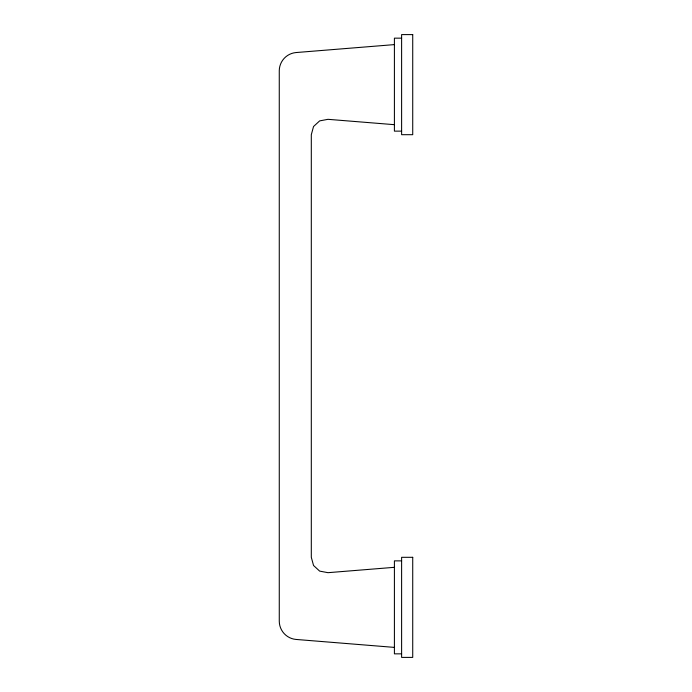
<?xml version="1.0" encoding="UTF-8"?>
<svg xmlns="http://www.w3.org/2000/svg" width="692" height="692" viewBox="0 0 692 692"><rect width="100%" height="100%" fill="white"/><g stroke="black" fill="none" stroke-linecap="round" stroke-linejoin="round"><path stroke-width="1.04" d="M394.405 44.608L295.951 52.557A18.425 18.39 -90 0 0 279.265 70.645L279.274 621.355A18.425 18.39 -90 0 0 295.951 639.434L394.405 647.392M394.405 567.319L327.982 572.682L319.643 571.108L313.537 565.476L311.305 557.294L311.305 134.706L313.537 126.524L319.643 120.892L327.982 119.318L394.405 124.681M401.611 38.155L394.405 38.155L394.405 131.134L401.611 131.134M401.611 560.866L394.405 560.866L394.405 653.845L401.611 653.845M412.726 34.6L401.611 34.6L401.611 134.689L412.726 134.689L412.726 34.6M412.726 557.311L401.611 557.311L401.611 657.4L412.726 657.4L412.726 557.311"/></g></svg>
